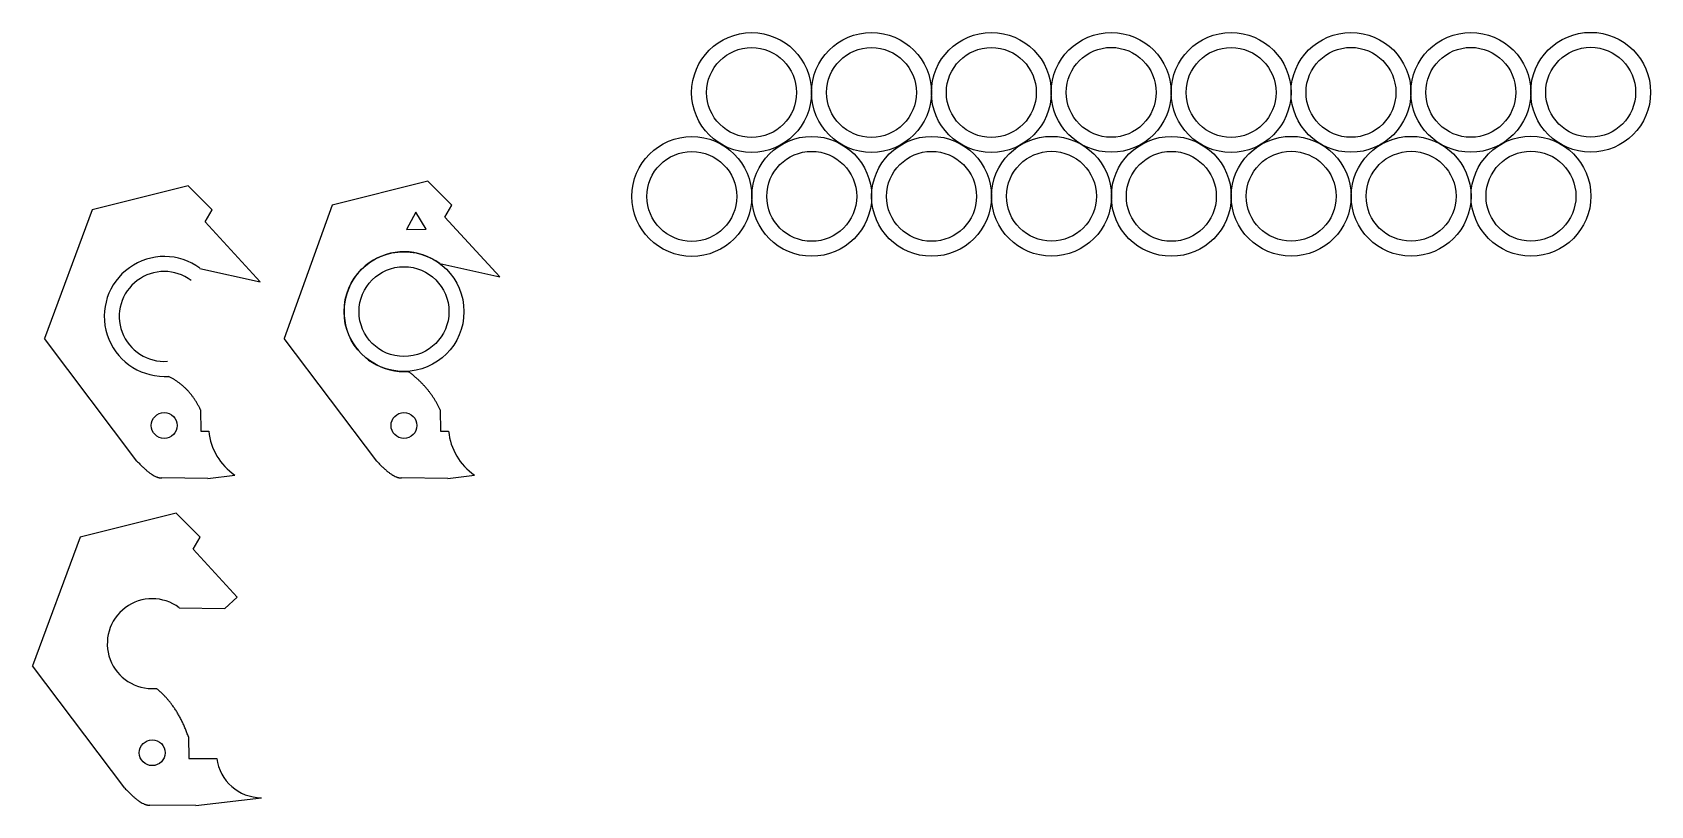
# Model space of a CAD drawing. Header units: inches. Extents: x 1.5 to 8.25, y -1.98 to 1.25.
import ezdxf

# ---------------------------------------------------------------- set-up
doc = ezdxf.new("R2010")
doc.units = ezdxf.units.IN
doc.header["$MEASUREMENT"] = 0
doc.layers.get('0').update_dxf_attribs({"lineweight": 25, "true_color": 0xffffff})

msp = doc.modelspace()

# ---------------------------------------------------------------- linework, layer by layer
for p, q in [((2.15, 0.6104), (1.75, 0.5104)), ((2.25, 0.5104), (2.15, 0.6104)), ((3.15, 0.6304), (2.75, 0.5304)), ((3.25, 0.5304), (3.15, 0.6304)), ((1.75, 0.5104), (1.55, -0.0263)), ((2.2204, 0.46), (2.25, 0.5104)), ((2.25, 0.5104), (2.25, 0.5104)), ((2.75, 0.5304), (2.55, -0.0263)), ((3.1, 0.5), (3.0602, 0.4277)), ((3.1427, 0.4294), (3.1, 0.5)), ((3.2204, 0.48), (3.25, 0.5304)), ((3.45, 0.23), (3.2204, 0.48)), ((3.25, 0.5104), (3.25, 0.5104)), ((2.45, 0.21), (2.2204, 0.46)), ((3.0602, 0.4277), (3.1427, 0.4294)), ((3.1991, 0.2861), (3.45, 0.23)), ((2.1991, 0.2661), (2.45, 0.21)), ((1.9362, -0.5379), (1.55, -0.0263)), ((2.9362, -0.5379), (2.55, -0.0263)), ((2.05, -0.1845), (2.0681, -0.1845)), ((3.05, -0.1645), (3.0681, -0.1645)), ((2.2009, -0.3238), (2.2025, -0.4137)), ((3.2009, -0.3238), (3.2025, -0.4137)), ((2.2025, -0.4137), (2.2362, -0.4137)), ((3.2025, -0.4137), (3.2362, -0.4137)), ((2.2323, -0.6104), (2.3442, -0.5962)), ((3.2323, -0.6104), (3.3442, -0.5962)), ((2.2323, -0.6104), (2.04, -0.6085)), ((3.2323, -0.6104), (3.04, -0.6085)), ((2.1, -0.7551), (1.7, -0.8551)), ((2.2, -0.8551), (2.1, -0.7551)), ((1.7, -0.8551), (1.5, -1.3918)), ((2.1704, -0.9055), (2.2, -0.8551)), ((2.2, -0.8551), (2.2, -0.8551)), ((2.3547, -1.1061), (2.1704, -0.9055)), ((2.303, -1.1536), (2.3547, -1.1061)), ((2.1125, -1.15), (2.303, -1.1536)), ((1.8862, -1.9033), (1.5, -1.3918)), ((2, -1.4875), (2.0181, -1.4875)), ((2.1509, -1.6893), (2.1525, -1.7792)), ((2.1525, -1.7792), (2.2691, -1.7791)), ((2.1823, -1.9758), (2.4551, -1.9426)), ((2.1823, -1.9758), (1.99, -1.974))]:
    msp.add_line(p, q)
at = {"color": 3, "true_color": 0x00ff00}
for centre, radius in [((4.5, 0.9996), 0.25), ((5, 1), 0.25), ((5.5, 1), 0.25), ((6, 1.0004), 0.25), ((6.5, 1), 0.25), ((7, 1.0004), 0.25), ((7.5, 1.0004), 0.25), ((8, 1.0008), 0.25), ((4.2508, 0.5661), 0.25), ((4.7508, 0.5665), 0.25), ((5.2508, 0.5665), 0.25), ((5.7508, 0.5669), 0.25), ((6.2508, 0.5665), 0.25), ((6.7508, 0.5669), 0.25), ((7.2508, 0.5669), 0.25), ((7.7508, 0.5673), 0.25), ((3.05, 0.0855), 0.25), ((2.05, -0.3896), 0.0539), ((3.05, -0.3896), 0.0539), ((2, -1.7551), 0.0539)]:
    msp.add_circle(centre, radius, dxfattribs=at)
for centre in [(4.5, 0.9996), (5, 1), (5.5, 1), (6, 1.0004), (6.5, 1), (7, 1.0004), (7.5, 1.0004), (8, 1.0008), (4.2508, 0.5661), (4.7508, 0.5665), (5.2508, 0.5665), (5.7508, 0.5669), (6.2508, 0.5665), (6.7508, 0.5669), (7.2508, 0.5669), (7.7508, 0.5673), (3.05, 0.0855)]:
    msp.add_circle(centre, 0.1875)
at = {"color": 7, "true_color": 0x000000}
for centre, start, end in [((2.05, 0.0655), 53.39579, 270), ((3.05, 0.0855), 53.39579, 270), ((2.485, -0.3896), 185.52083, 235.73506), ((3.485, -0.3896), 185.52083, 235.73506)]:
    msp.add_arc(centre, 0.25, start, end, dxfattribs=at)
for centre, start, end in [((2.05, 0.0655), 53.1358, 274.1358), ((2, -1.3), 53.1358, 274.1358), ((2.4551, -1.7551), 187.37002, 270)]:
    msp.add_arc(centre, 0.1875, start, end)
for points in [[(2.2009, -0.3238), (2.1576, -0.2301), (2.0681, -0.1845)], [(3.2009, -0.3238), (3.1576, -0.2301), (3.0681, -0.1645)], [(1.9362, -0.5379), (2.0025, -0.61), (2.04, -0.6085)], [(2.9362, -0.5379), (3.0025, -0.61), (3.04, -0.6085)], [(2.1509, -1.6893), (2.1076, -1.56), (2.0181, -1.4875)], [(1.8862, -1.9033), (1.9525, -1.9755), (1.99, -1.974)]]:
    msp.add_open_spline(points, degree=2)

doc.saveas('drawing.dxf')
